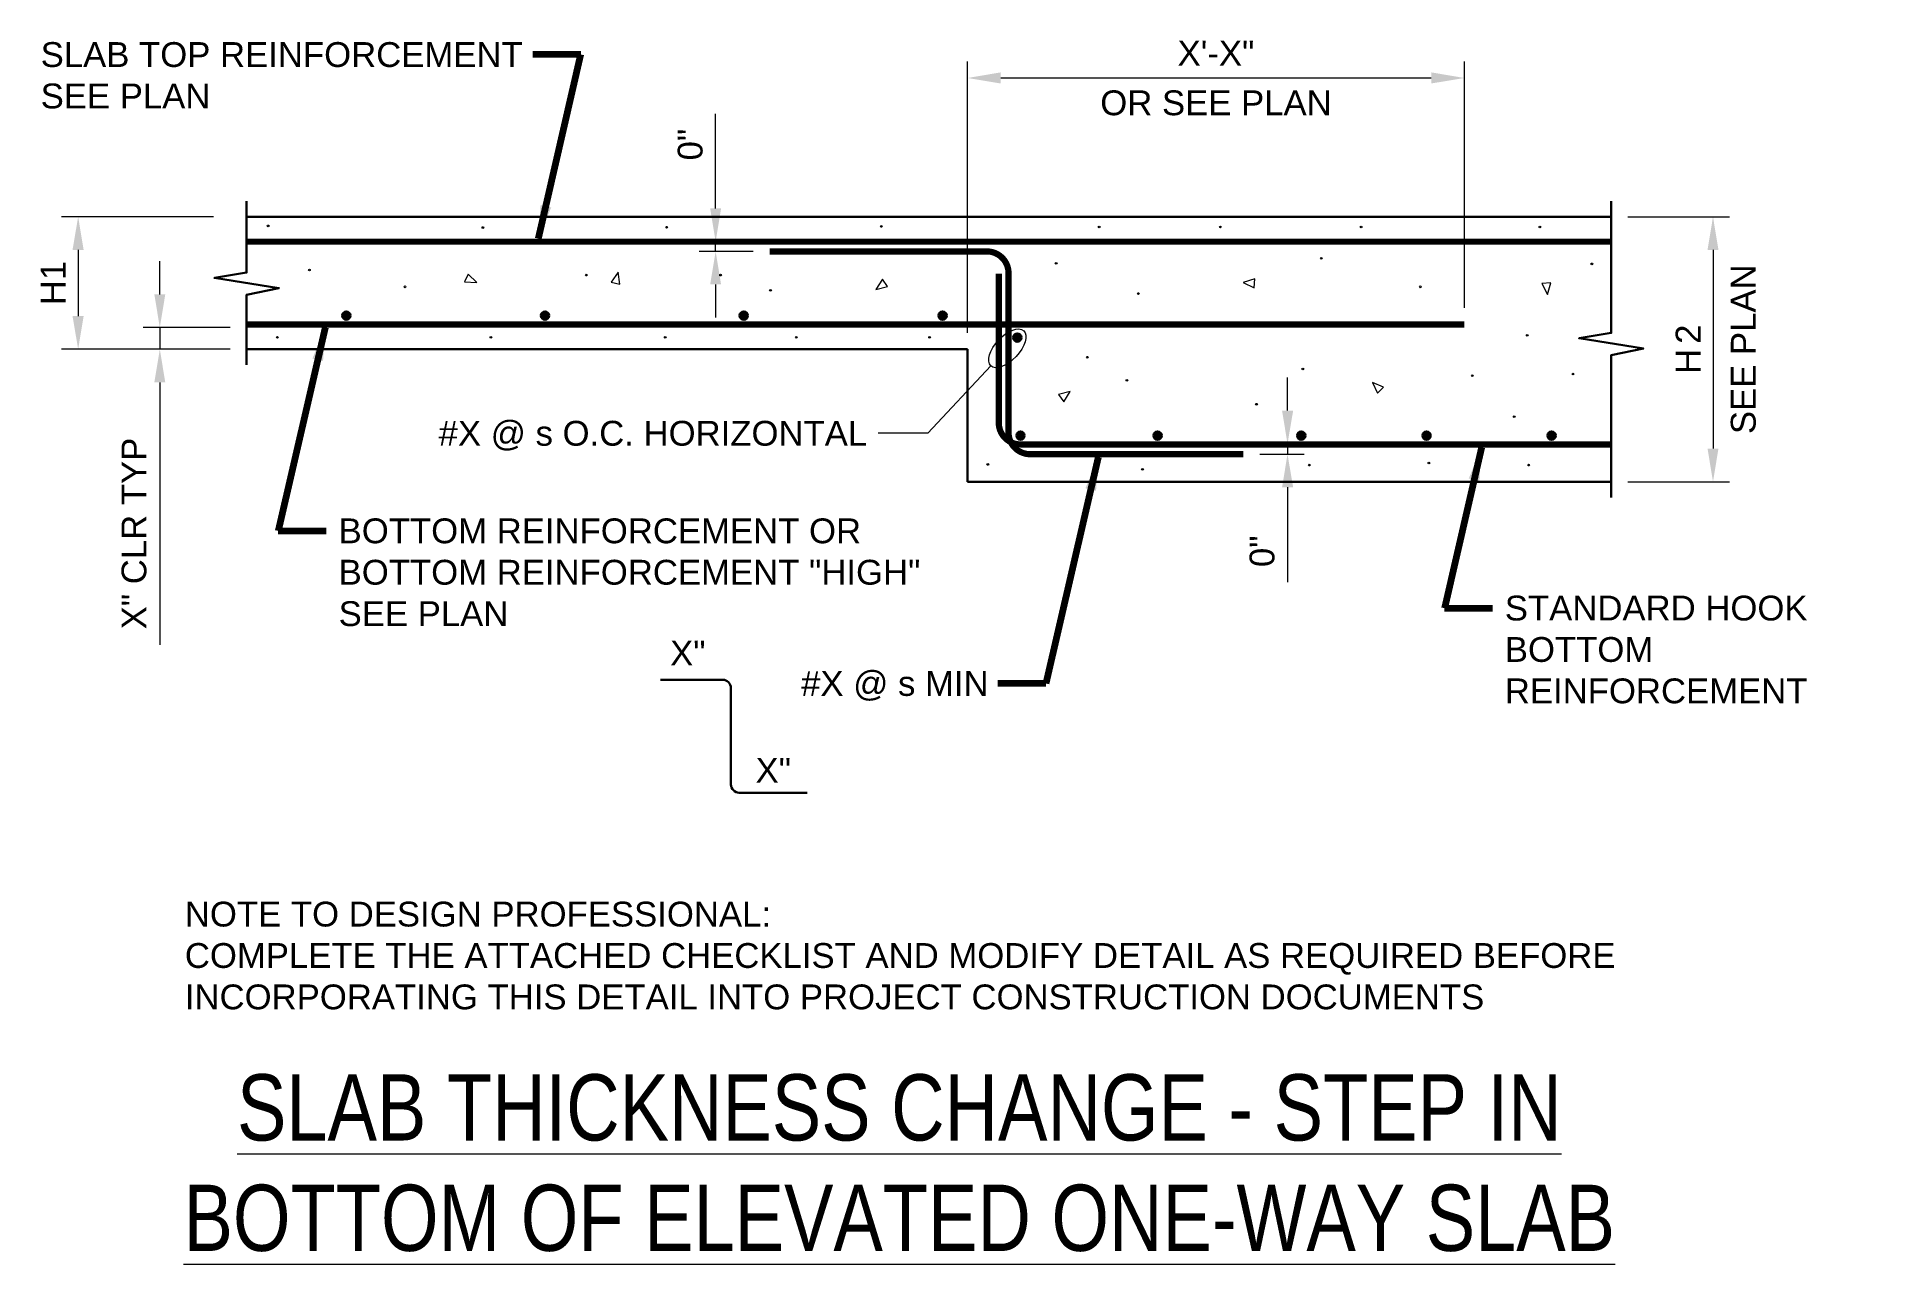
# Model space of a CAD drawing. Header units: inches. Extents: x 648 to 759, y 146 to 220.
import ezdxf

# ---------------------------------------------------------------- set-up
doc = ezdxf.new("R2010")
doc.units = ezdxf.units.IN
doc.header["$LTSCALE"] = 5
doc.header["$MEASUREMENT"] = 0
for name, color, linetype, lineweight in [('S-ANNO-DIMS', 1, 'Continuous', 20), ('S-ANNO-TEXT', 7, 'Continuous', 20), ('S-DELT-PATT', 7, 'Continuous', 15), ('S-DETL', 3, 'Continuous', 30)]:
    doc.layers.add(name, color=color, linetype=linetype, lineweight=lineweight)
doc.styles.add('Romans', font='arial.ttf')
doc.dimstyles.get("Standard").update_dxf_attribs({"dimtxt": 0.18, "dimasz": 0.18, "dimexe": 0.18, "dimexo": 0.0625, "dimgap": 0.09, "dimtad": 0, "dimtih": 1, "dimtoh": 1, "dimdec": 4, "dimzin": 0, "dimdsep": 46, "dimtxsty": 'Standard', "dimcen": 0.09, "dimadec": 0, "dimazin": 0, "dimtfac": 1, "dimtdec": 4, "dimtofl": 0, "dimtmove": 0, "dimatfit": 3, "dimfxl": 1, "dimtolj": 1, "dimtzin": 0, "dimarcsym": 0})

# ---------------------------------------------------------------- blocks, each defined once
blk = doc.blocks.new('*D0')
at = {"layer": 'Defpoints', "color": 0, "transparency": 16777216}
for p in [(743.16, 209.51), (743.16, 193.51), (749.3, 193.51)]:
    blk.add_point(p, dxfattribs=at)
at = {"layer": 'S-ANNO-DIMS', "transparency": 16777216}
for p, q in [((744.16, 209.51), (750.3, 209.51)), ((749.3, 207.51), (749.3, 195.51)), ((744.16, 193.51), (750.3, 193.51))]:
    blk.add_line(p, q, dxfattribs=at)
for points in [[(748.97, 207.51), (749.63, 207.51), (749.3, 209.51)], [(748.97, 195.51), (749.63, 195.51), (749.3, 193.51)]]:
    blk.add_solid(points, dxfattribs=at)
blk = doc.blocks.new('*D1')
at = {"layer": 'Defpoints', "color": 0, "transparency": 16777216}
for p in [(704.29, 217.89), (734.29, 203.01), (704.29, 201.51)]:
    blk.add_point(p, dxfattribs=at)
at = {"layer": 'S-ANNO-DIMS', "transparency": 16777216}
for p, q in [((704.29, 202.51), (704.29, 218.89)), ((734.29, 204.01), (734.29, 218.89)), ((732.29, 217.89), (706.29, 217.89))]:
    blk.add_line(p, q, dxfattribs=at)
for points in [[(706.29, 218.23), (706.29, 217.56), (704.29, 217.89)], [(732.29, 218.23), (732.29, 217.56), (734.29, 217.89)]]:
    blk.add_solid(points, dxfattribs=at)
at = {"layer": 'S-ANNO-DIMS', "transparency": 16777216, "insert": (719.29, 219.39), "char_height": 1.5, "attachment_point": 5, "style": 'Romans'}
blk.add_mtext('\\A1;X\'-X"', dxfattribs=at)
blk = doc.blocks.new('*D2')
at = {"layer": 'Defpoints', "color": 0, "transparency": 16777216}
for p in [(720.94, 195.8), (720.94, 195.17), (723.61, 195.17)]:
    blk.add_point(p, dxfattribs=at)
at = {"layer": 'S-ANNO-DIMS', "transparency": 16777216}
for p, q in [((723.61, 197.8), (723.61, 199.8)), ((721.94, 195.8), (724.61, 195.8)), ((723.61, 195.8), (723.61, 195.17)), ((721.94, 195.17), (724.61, 195.17)), ((723.61, 193.17), (723.61, 187.45))]:
    blk.add_line(p, q, dxfattribs=at)
for points in [[(723.28, 197.8), (723.95, 197.8), (723.61, 195.8)], [(723.28, 193.17), (723.95, 193.17), (723.61, 195.17)]]:
    blk.add_solid(points, dxfattribs=at)
at = {"layer": 'S-ANNO-DIMS', "transparency": 16777216, "insert": (722.08, 189.31), "char_height": 1.5, "attachment_point": 5, "rotation": 90, "style": 'Romans'}
blk.add_mtext('\\A1;0"', dxfattribs=at)
blk = doc.blocks.new('*D3')
at = {"layer": 'Defpoints', "color": 0, "transparency": 16777216}
for p in [(689.08, 207.42), (690.66, 208.01), (692.34, 207.42)]:
    blk.add_point(p, dxfattribs=at)
at = {"layer": 'S-ANNO-DIMS', "transparency": 16777216}
for p, q in [((689.08, 210.01), (689.08, 215.73)), ((689.66, 208.01), (688.08, 208.01)), ((691.34, 207.42), (688.08, 207.42)), ((689.08, 207.42), (689.08, 208.01)), ((689.08, 205.42), (689.08, 203.42))]:
    blk.add_line(p, q, dxfattribs=at)
for points in [[(688.75, 210.01), (689.41, 210.01), (689.08, 208.01)], [(688.75, 205.42), (689.41, 205.42), (689.08, 207.42)]]:
    blk.add_solid(points, dxfattribs=at)
at = {"layer": 'S-ANNO-DIMS', "transparency": 16777216, "insert": (687.55, 213.87), "char_height": 1.5, "attachment_point": 5, "rotation": 90, "style": 'Romans'}
blk.add_mtext('\\A1;0"', dxfattribs=at)
blk = doc.blocks.new('*D4')
at = {"layer": 'Defpoints', "color": 0, "transparency": 16777216}
for p in [(659.76, 209.51), (650.59, 201.51), (659.76, 201.51)]:
    blk.add_point(p, dxfattribs=at)
at = {"layer": 'S-ANNO-DIMS', "transparency": 16777216}
for p, q in [((658.76, 209.51), (649.59, 209.51)), ((650.59, 207.51), (650.59, 203.51)), ((658.76, 201.51), (649.59, 201.51))]:
    blk.add_line(p, q, dxfattribs=at)
for points in [[(650.25, 207.51), (650.92, 207.51), (650.59, 209.51)], [(650.25, 203.51), (650.92, 203.51), (650.59, 201.51)]]:
    blk.add_solid(points, dxfattribs=at)
at = {"layer": 'S-ANNO-DIMS', "transparency": 16777216, "insert": (649.08, 205.51), "char_height": 1.5, "attachment_point": 5, "rotation": 90, "style": 'Romans'}
blk.add_mtext('\\A1;H1', dxfattribs=at)
blk = doc.blocks.new('*D5')
at = {"layer": 'Defpoints', "color": 0, "transparency": 16777216}
for p in [(660.76, 202.82), (655.52, 201.51), (660.76, 201.51)]:
    blk.add_point(p, dxfattribs=at)
at = {"layer": 'S-ANNO-DIMS', "transparency": 16777216}
for p, q in [((655.52, 204.82), (655.52, 206.82)), ((659.76, 202.82), (654.52, 202.82)), ((655.52, 202.82), (655.52, 201.51)), ((659.76, 201.51), (654.52, 201.51)), ((655.52, 199.51), (655.52, 183.65))]:
    blk.add_line(p, q, dxfattribs=at)
for points in [[(655.19, 204.82), (655.85, 204.82), (655.52, 202.82)], [(655.19, 199.51), (655.85, 199.51), (655.52, 201.51)]]:
    blk.add_solid(points, dxfattribs=at)
at = {"layer": 'S-ANNO-DIMS', "transparency": 16777216, "insert": (653.97, 190.38), "char_height": 1.5, "attachment_point": 5, "rotation": 90, "style": 'Romans'}
blk.add_mtext('\\A1;X" CLR TYP', dxfattribs=at)

msp = doc.modelspace()

# ---------------------------------------------------------------- hatches: boundary and pattern name
at = {"layer": 'S-DETL', "linetype": 'Continuous'}
h = msp.add_hatch(color=256, dxfattribs=at)
h.dxf.hatch_style = 1
edge = h.paths.add_edge_path()
edge.add_line((666.8300585, 203.790897), (666.7301926, 203.790897))
edge.add_arc((666.7913618, 203.5368916), 0.2612669, 103.540060088, 179.121585546)
edge.add_arc((666.7801256, 203.540897), 0.25, 180, 360)
edge.add_arc((666.7688894, 203.5368916), 0.2612669, 0.878414454, 76.459939912)
h = msp.add_hatch(color=256, dxfattribs=at)
h.dxf.hatch_style = 1
edge = h.paths.add_edge_path()
edge.add_line((678.8300585, 203.790897), (678.7301926, 203.790897))
edge.add_arc((678.7913618, 203.5368916), 0.2612669, 103.540060088, 179.121585546)
edge.add_arc((678.7801256, 203.540897), 0.25, 180, 360)
edge.add_arc((678.7688894, 203.5368916), 0.2612669, 0.878414454, 76.459939912)
h = msp.add_hatch(color=256, dxfattribs=at)
h.dxf.hatch_style = 1
edge = h.paths.add_edge_path()
edge.add_line((690.8300585, 203.790897), (690.7301926, 203.790897))
edge.add_arc((690.7913618, 203.5368916), 0.2612669, 103.540060088, 179.121585546)
edge.add_arc((690.7801256, 203.540897), 0.25, 180, 360)
edge.add_arc((690.7688894, 203.5368916), 0.2612669, 0.878414454, 76.459939912)
h = msp.add_hatch(color=256, dxfattribs=at)
h.dxf.hatch_style = 1
edge = h.paths.add_edge_path()
edge.add_line((690.8300585, 203.790897), (690.7301926, 203.790897))
edge.add_arc((690.7913618, 203.5368916), 0.2612669, 103.540060088, 179.121585546)
edge.add_arc((690.7801256, 203.540897), 0.25, 180, 360)
edge.add_arc((690.7688894, 203.5368916), 0.2612669, 0.878414454, 76.459939912)
h = msp.add_hatch(color=256, dxfattribs=at)
h.dxf.hatch_style = 1
edge = h.paths.add_edge_path()
edge.add_line((702.8300585, 203.790897), (702.7301926, 203.790897))
edge.add_arc((702.7913618, 203.5368916), 0.2612669, 103.540060088, 179.121585546)
edge.add_arc((702.7801256, 203.540897), 0.25, 180, 360)
edge.add_arc((702.7688894, 203.5368916), 0.2612669, 0.878414454, 76.459939912)
h = msp.add_hatch(color=256, dxfattribs=at)
h.dxf.hatch_style = 1
edge = h.paths.add_edge_path()
edge.add_line((707.3460239, 202.4638138), (707.246158, 202.4638138))
edge.add_arc((707.3073272, 202.2098084), 0.2612669, 103.540060088, 179.121585546)
edge.add_arc((707.296091, 202.2138138), 0.25, 180, 360)
edge.add_arc((707.2848547, 202.2098084), 0.2612669, 0.878414454, 76.459939912)
h = msp.add_hatch(color=256, dxfattribs=at)
h.dxf.hatch_style = 1
edge = h.paths.add_edge_path()
edge.add_line((707.5363262, 196.5438625), (707.4364603, 196.5438625))
edge.add_arc((707.4976295, 196.2898571), 0.2612669, 103.540060088, 179.121585546)
edge.add_arc((707.4863933, 196.2938625), 0.25, 180, 360)
edge.add_arc((707.4751571, 196.2898571), 0.2612669, 0.878414454, 76.459939912)
h = msp.add_hatch(color=256, dxfattribs=at)
h.dxf.hatch_style = 1
edge = h.paths.add_edge_path()
edge.add_line((715.81429, 196.5438625), (715.7144241, 196.5438625))
edge.add_arc((715.7755933, 196.2898571), 0.2612669, 103.540060088, 179.121585546)
edge.add_arc((715.7643571, 196.2938625), 0.25, 180, 360)
edge.add_arc((715.7531208, 196.2898571), 0.2612669, 0.878414454, 76.459939912)
h = msp.add_hatch(color=256, dxfattribs=at)
h.dxf.hatch_style = 1
edge = h.paths.add_edge_path()
edge.add_line((724.4885612, 196.5438625), (724.3886953, 196.5438625))
edge.add_arc((724.4498645, 196.2898571), 0.2612669, 103.540060088, 179.121585546)
edge.add_arc((724.4386283, 196.2938625), 0.25, 180, 360)
edge.add_arc((724.4273921, 196.2898571), 0.2612669, 0.878414454, 76.459939912)
h = msp.add_hatch(color=256, dxfattribs=at)
h.dxf.hatch_style = 1
edge = h.paths.add_edge_path()
edge.add_line((732.0527058, 196.5438625), (731.9528399, 196.5438625))
edge.add_arc((732.014009, 196.2898571), 0.2612669, 103.540060088, 179.121585546)
edge.add_arc((732.0027728, 196.2938625), 0.25, 180, 360)
edge.add_arc((731.9915366, 196.2898571), 0.2612669, 0.878414454, 76.459939912)
h = msp.add_hatch(color=256, dxfattribs=at)
h.dxf.hatch_style = 1
edge = h.paths.add_edge_path()
edge.add_line((739.604022, 196.5438625), (739.5041561, 196.5438625))
edge.add_arc((739.5653253, 196.2898571), 0.2612669, 103.540060088, 179.121585546)
edge.add_arc((739.554089, 196.2938625), 0.25, 180, 360)
edge.add_arc((739.5428528, 196.2898571), 0.2612669, 0.878414454, 76.459939912)

# ---------------------------------------------------------------- linework, layer by layer
at = {"layer": 'S-ANNO-TEXT'}
msp.add_lwpolyline([(705.6998491, 200.5034715), (701.8997753, 196.4317658), (698.887497, 196.4317658)], dxfattribs=at)
msp.add_ellipse((706.690428, 201.5648576), major_axis=(-0.9905789, -1.0613862), ratio=0.5, dxfattribs=at)
at = {"layer": 'S-DELT-PATT', "flags": 128}
for points in [[(662.113161, 208.9577718, -1), (662.009481, 208.9577718, -1)], [(675.079712, 208.857925, -1), (674.976032, 208.857925, -1)], [(686.1726969, 208.8763469, -1), (686.0690169, 208.8763469, -1)], [(699.1357395, 208.9257529, -1), (699.0320595, 208.9257529, -1)], [(712.2902293, 208.8937874, -1), (712.1865493, 208.8937874, -1)], [(719.6050202, 208.8937874, -1), (719.5013402, 208.8937874, -1)], [(728.1041079, 208.8937874, -1), (728.0004279, 208.8937874, -1)], [(738.9021295, 208.8937874, -1), (738.7984495, 208.8937874, -1)], [(725.7004145, 207.0007179, -1), (725.5967345, 207.0007179, -1)], [(664.6032178, 206.2918323, -1), (664.4995378, 206.2918323, -1)], [(681.3213553, 205.9880206, -1), (681.2176753, 205.9880206, -1)], [(689.4271208, 205.9880206, -1), (689.3234408, 205.9880206, -1)], [(709.6915317, 206.6969093, -1), (709.5878517, 206.6969093, -1)], [(742.0370415, 206.6656704, -1), (741.9333615, 206.6656704, -1)], [(670.3785766, 205.2791351, -1), (670.2748966, 205.2791351, -1)], [(692.4432339, 205.064212, -1), (692.3395539, 205.064212, -1)], [(714.6563144, 204.8740549, -1), (714.5526344, 204.8740549, -1)], [(731.6784159, 205.2791351, -1), (731.5747359, 205.2791351, -1)], [(662.6683022, 202.2267606, -1), (662.5646222, 202.2267606, -1)], [(675.5617924, 202.2310854, -1), (675.4581124, 202.2310854, -1)], [(686.0874309, 202.2310854, -1), (685.9837509, 202.2310854, -1)], [(694.0034087, 202.2310854, -1), (693.8997287, 202.2310854, -1)], [(702.0498669, 202.2310854, -1), (701.9461869, 202.2310854, -1)], [(738.1358218, 202.3486967, -1), (738.0321418, 202.3486967, -1)], [(711.5742461, 201.0258123, -1), (711.4705661, 201.0258123, -1)], [(724.5858745, 200.3169236, -1), (724.4821945, 200.3169236, -1)], [(713.9621798, 199.6331813, -1), (713.8584998, 199.6331813, -1)], [(734.8193986, 199.9118466, -1), (734.7157186, 199.9118466, -1)], [(740.8987267, 200.013115, -1), (740.7950467, 200.013115, -1)], [(721.788718, 198.1902606, -1), (721.685038, 198.1902606, -1)], [(737.3524533, 197.440195, -1), (737.2487733, 197.440195, -1)], [(732.2004561, 194.6389793, -1), (732.0967761, 194.6389793, -1)], [(705.5659433, 194.5551797, -1), (705.4622633, 194.5551797, -1)], [(714.9040599, 194.2600363, -1), (714.8003799, 194.2600363, -1)], [(724.9768236, 194.5100544, -1), (724.8731436, 194.5100544, -1)], [(738.2201526, 194.5100544, -1), (738.1164726, 194.5100544, -1)]]:
    msp.add_lwpolyline(points, format="xyb", close=True, dxfattribs=at)
for points in [[(673.9224929, 205.5707955), (674.6544751, 205.5311041), (674.146556, 206.0513002)], [(683.2924189, 205.4298341), (683.2043999, 206.1575882), (682.780306, 205.5670544)], [(699.1467615, 205.7400954), (698.7463967, 205.126026), (699.4508594, 205.3057987)], [(721.6373342, 205.7554572), (720.9359207, 205.5424023), (721.5911261, 205.2272963)], [(738.971246, 205.475976), (739.3028633, 204.8222152), (739.4994069, 205.5221841)], [(729.411988, 199.2222016), (728.737725, 199.5098519), (729.0370952, 198.8473089)], [(710.0945939, 198.340959), (710.4949587, 198.9550285), (709.790496, 198.7752557)]]:
    msp.add_lwpolyline(points, close=True, dxfattribs=at)
at = {"layer": 'S-DETL', "linetype": 'Continuous'}
for p, q in [((660.7638814, 209.509647), (743.1575254, 209.509647)), ((660.7638814, 207.509647), (660.7638814, 208.009647)), ((660.7638814, 201.509647), (704.2914725, 201.509647)), ((704.2914725, 201.509647), (704.2914725, 193.509647)), ((704.2914725, 193.509647), (743.1575254, 193.509647)), ((685.7484674, 181.5500925), (689.5049021, 181.5500925)), ((690.0049021, 181.0500925), (690.0049021, 175.227519)), ((690.5049021, 174.727519), (694.6007538, 174.727519))]:
    msp.add_line(p, q, dxfattribs=at)
for points in [[(660.7638814, 200.5604613), (660.7638814, 204.8011063), (662.7071734, 205.201188), (658.8205894, 205.8181061), (660.7638814, 206.1419881), (660.7638814, 210.4588327)], [(743.1575254, 192.5604613), (743.1575254, 201.1552148), (745.1008174, 201.5552965), (741.2142334, 202.1722146), (743.1575254, 202.4960966), (743.1575254, 210.4588327)]]:
    msp.add_lwpolyline(points, dxfattribs=at)
at = {"layer": 'S-DETL', "const_width": 0.375}
for points in [[(660.7638814, 208.009647), (743.1575254, 208.009647)], [(660.7638814, 203.009647), (734.2914725, 203.009647)]]:
    msp.add_lwpolyline(points, dxfattribs=at)
for points in [[(720.9359207, 195.1694037), (708.077341, 195.1694037, -0.4142135624), (706.764841, 196.4819037), (706.764841, 206.1051446, 0.4142135624), (705.452341, 207.4176446), (692.3395539, 207.4176446)], [(743.1575254, 195.7626125), (707.4863933, 195.7626125, -0.4142135624), (706.1738933, 197.0751125), (706.1738933, 206.0648602)]]:
    msp.add_lwpolyline(points, format="xyb", dxfattribs=at)
at = {"layer": 'S-DETL', "linetype": 'Continuous'}
for centre in [(666.7801256, 203.540897), (678.7801256, 203.540897), (690.7801256, 203.540897), (690.7801256, 203.540897), (702.7801256, 203.540897), (707.296091, 202.2138138), (707.4863933, 196.2938625), (715.7643571, 196.2938625), (724.4386283, 196.2938625), (732.0027728, 196.2938625), (739.554089, 196.2938625)]:
    msp.add_circle(centre, 0.25, dxfattribs=at)
for centre, start, end in [((689.5049021, 181.0500925), 0, 90), ((690.5049021, 175.227519), 180, 270)]:
    msp.add_arc(centre, 0.5, start, end, dxfattribs=at)

# ---------------------------------------------------------------- texts
at = {"layer": 'S-ANNO-DIMS', "insert": (719.2914725, 217.1419432), "char_height": 1.499999989, "attachment_point": 2, "style": 'Romans'}
msp.add_mtext('\\A1;\\pxqc;OR SEE PLAN', dxfattribs=at)
at = {"layer": 'S-ANNO-DIMS', "char_height": 1.499999989, "attachment_point": 5, "rotation": 90, "style": 'Romans'}
for s, insert in [('\\A1;SEE PLAN', (751.1366514, 201.509647)), ('\\A1;{\\T1.2;H}2', (747.797179, 201.509647))]:
    msp.add_mtext(s, dxfattribs=dict(at, insert=insert))
at = {"layer": 'S-ANNO-TEXT', "style": 'Romans'}
for s, insert, char_height, attachment_point in [('\\A1;\\pxql;SLAB TOP REINFORCEMENT\\PSEE PLAN', (648.3263862, 220.0561572), 1.499999989, 1), ('\\A1;\\pxa0.25,ql;#X @ s O.C. HORIZONTAL ', (672.3540729, 197.1848353), 1.499999989, 1), ('\\A1;\\pxql;BOTTOM REINFORCEMENT OR \\PBOTTOM REINFORCEMENT "HIGH"\\PSEE PLAN', (666.3166957, 191.2925729), 1.499999989, 1), ('\\A1;\\pxql;STANDARD HOOK \\PBOTTOM \\PREINFORCEMENT', (736.7311263, 186.6290244), 1.499999989, 1), ('\\A1;\\pxql;X"', (686.3309696, 183.9123813), 1.499999989, 1), ('\\A1;\\pxql;#X @ s MIN', (694.2385341, 182.0760499), 1.499999989, 1), ('\\A1;\\pxql;X"', (691.4902394, 176.8333748), 1.499999989, 1), ('NOTE TO DESIGN PROFESSIONAL: \\PCOMPLETE THE ATTACHED CHECKLIST AND MODIFY DETAIL AS REQUIRED BEFORE \\PINCORPORATING THIS DETAIL INTO PROJECT CONSTRUCTION DOCUMENTS', (657.0311439, 168.1469411), 1.499999989, 1), ('{\\W0.8;\\LSLAB THICKNESS CHANGE - STEP IN \\PBOTTOM OF ELEVATED ONE-WAY SLAB}', (700.1695133, 157.7233394), 4, 2)]:
    msp.add_mtext(s, dxfattribs=dict(at, insert=insert, char_height=char_height, attachment_point=attachment_point))

# ---------------------------------------------------------------- dimensions: what is measured, and where the dimension line sits
at = {"layer": 'S-ANNO-DIMS'}
for base, p1, p2, angle, text, override, picture, middle in [((704.2914725, 217.8919432), (734.2914725, 203.009647), (704.2914725, 201.509647), 180, 'X\'-X"', {"dimscale": 16, "dimtxt": 0.09375, "dimasz": 0.125, "dimexe": 0.0625, "dimgap": 0.0625, "dimtih": 0, "dimtoh": 0, "dimdec": 5, "dimlfac": 1, "dimrnd": 0.03125, "dimzin": 7, "dimlunit": 4, "dimtxsty": 'Romans', "dimcen": 0.125, "dimclrd": 256, "dimclre": 256, "dimclrt": 256, "dimadec": 4, "dimtdec": 5, "dimtofl": 1, "dimtvp": 1, "dimfrac": 2, "dimtzin": 3, "dimlwd": 65535, "dimlwe": 65535}, '*D1', (719.2914725, 217.8919432)), ((689.0803452, 207.4176446), (690.6611673, 208.009647), (692.3395539, 207.4176446), 90, '0"', {"dimscale": 16, "dimtxt": 0.09375, "dimasz": 0.125, "dimexe": 0.0625, "dimgap": 0.0625, "dimtih": 0, "dimtoh": 0, "dimdec": 5, "dimlfac": 1, "dimrnd": 0.03125, "dimzin": 7, "dimlunit": 4, "dimtxsty": 'Romans', "dimcen": 0.125, "dimclrd": 256, "dimclre": 256, "dimclrt": 256, "dimadec": 4, "dimtdec": 5, "dimtofl": 1, "dimtvp": 1, "dimfrac": 2, "dimtzin": 3, "dimlwd": 65535, "dimlwe": 65535}, '*D3', (689.0803452, 213.8716865)), ((650.5855949, 201.509647), (659.7638814, 209.509647), (659.7638814, 201.509647), 90, 'H1', {"dimscale": 16, "dimtxt": 0.09375, "dimasz": 0.125, "dimexe": 0.0625, "dimgap": 0.0625, "dimtih": 0, "dimtoh": 0, "dimdec": 5, "dimlfac": 1, "dimrnd": 0.03125, "dimzin": 7, "dimlunit": 4, "dimtxsty": 'Romans', "dimcen": 0.125, "dimclrd": 256, "dimclre": 256, "dimclrt": 256, "dimadec": 4, "dimtdec": 5, "dimtofl": 1, "dimtvp": 1, "dimfrac": 2, "dimtzin": 3, "dimlwd": 65535, "dimlwe": 65535}, '*D4', (650.5855949, 205.509647)), ((749.3002485, 193.509647), (743.1575254, 209.509647), (743.1575254, 193.509647), 90, ' ', {"dimscale": 16, "dimtxt": 0.09375, "dimasz": 0.125, "dimexe": 0.0625, "dimgap": 0.0625, "dimtih": 0, "dimtoh": 0, "dimdec": 5, "dimlfac": 1, "dimrnd": 0.03125, "dimzin": 7, "dimlunit": 4, "dimtxsty": 'Romans', "dimcen": 0.125, "dimclrd": 256, "dimclre": 256, "dimclrt": 256, "dimadec": 4, "dimtdec": 5, "dimtofl": 1, "dimtmove": 2, "dimtvp": 1, "dimfrac": 2, "dimtzin": 3, "dimlwd": 65535, "dimlwe": 65535}, '*D0', (759.3322277, 201.5012909)), ((655.5196355, 201.509647), (660.7638814, 202.822147), (660.7638814, 201.509647), 90, 'X" CLR TYP', {"dimscale": 16, "dimtxt": 0.09375, "dimasz": 0.125, "dimexe": 0.0625, "dimgap": 0.0625, "dimtih": 0, "dimtoh": 0, "dimdec": 5, "dimlfac": 1, "dimrnd": 0.03125, "dimzin": 7, "dimlunit": 4, "dimtxsty": 'Romans', "dimcen": 0.125, "dimclrd": 256, "dimclre": 256, "dimclrt": 256, "dimadec": 4, "dimtdec": 5, "dimtofl": 1, "dimtvp": 1, "dimfrac": 2, "dimtzin": 3, "dimlwd": 65535, "dimlwe": 65535}, '*D5', (655.5196355, 190.3844848)), ((723.613535, 195.1694037), (720.9359207, 195.7990404), (720.9359207, 195.1694037), 90, '0"', {"dimscale": 16, "dimtxt": 0.09375, "dimasz": 0.125, "dimexe": 0.0625, "dimgap": 0.0625, "dimtih": 0, "dimtoh": 0, "dimdec": 5, "dimlfac": 1, "dimrnd": 0.03125, "dimzin": 7, "dimlunit": 4, "dimtxsty": 'Romans', "dimcen": 0.125, "dimclrd": 256, "dimclre": 256, "dimclrt": 256, "dimadec": 4, "dimtdec": 5, "dimtofl": 1, "dimtvp": 1, "dimfrac": 2, "dimtzin": 3, "dimlwd": 65535, "dimlwe": 65535}, '*D2', (723.613535, 189.3073642))]:
    dim = msp.add_linear_dim(base=base, p1=p1, p2=p2, angle=angle, text=text, dimstyle='Standard', override=override, dxfattribs=at)
    dim.commit()
    dim.dimension.update_dxf_attribs({"geometry": picture, "text_midpoint": middle, "dimtype": 128})

# ---------------------------------------------------------------- leaders
at = {"layer": 'S-ANNO-TEXT'}
for points in [[(678.3796621, 208.197147), (680.9481644, 219.3030876), (678.0511472, 219.3030876)], [(665.5072507, 202.822147), (662.6666089, 190.5395033), (665.5636261, 190.5395033)], [(712.1798914, 194.9819037), (709.0209536, 181.3229804), (706.1239364, 181.3229804)], [(735.3241912, 195.5751125), (733.0810396, 185.8759548), (735.9780567, 185.8759548)]]:
    msp.add_leader(points, dimstyle='Standard', override={"dimscale": 16, "dimtxt": 0.09375, "dimasz": 0.125, "dimexe": 0.0625, "dimgap": 0.0625, "dimtih": 0, "dimtoh": 0, "dimdec": 5, "dimlfac": 16, "dimrnd": 0.03125, "dimzin": 7, "dimlunit": 4, "dimtxsty": 'Romans', "dimcen": 0.125, "dimclrd": 256, "dimclre": 256, "dimclrt": 256, "dimadec": 4, "dimtdec": 5, "dimtofl": 1, "dimtvp": 1, "dimfrac": 2, "dimtzin": 3, "dimlwd": 65535, "dimlwe": 65535}, dxfattribs=at)

doc.saveas('drawing.dxf')
